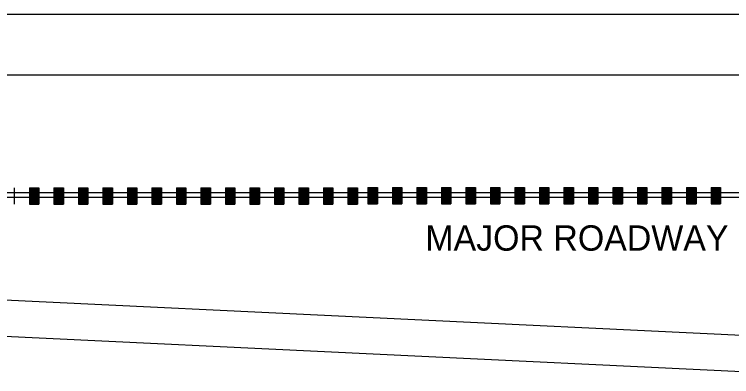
# Model space of a CAD drawing. Extents: x 2 to 587, y 96 to 179.
# Drawn here: x 180.53 to 194.67, y 147.63 to 154.78 of the extents above; entities that cross this region are included whole.
import ezdxf

# ---------------------------------------------------------------- set-up
doc = ezdxf.new("R2010")
doc.units = 0
doc.layers.add('Level 1', color=7, linetype='Continuous')
doc.layers.add('Level 2', color=7, linetype='Continuous')

msp = doc.modelspace()

# ---------------------------------------------------------------- linework, layer by layer
at = {"layer": 'Level 1'}
for p, q in [((162.087, 154.781), (205.493, 154.781)), ((161.705, 153.586), (205.61, 153.586)), ((205.03, 151.258), (161.885, 151.258)), ((180.525, 151.36), (180.525, 151.038)), ((180.821, 151.36), (180.821, 151.038)), ((180.821, 151.36), (181.009, 151.36)), ((180.821, 151.341), (181.009, 151.341)), ((180.821, 151.322), (181.009, 151.322)), ((180.821, 151.304), (181.009, 151.304)), ((180.821, 151.285), (181.009, 151.285)), ((180.821, 151.266), (181.009, 151.266)), ((180.821, 151.247), (181.009, 151.247)), ((181.009, 151.36), (181.009, 151.038)), ((181.305, 151.36), (181.305, 151.038)), ((181.305, 151.36), (181.492, 151.36)), ((181.305, 151.341), (181.492, 151.341)), ((181.305, 151.322), (181.492, 151.322)), ((181.305, 151.304), (181.492, 151.304)), ((181.305, 151.285), (181.492, 151.285)), ((181.305, 151.266), (181.492, 151.266)), ((181.305, 151.247), (181.492, 151.247)), ((181.492, 151.36), (181.492, 151.038)), ((181.788, 151.36), (181.788, 151.038)), ((181.788, 151.36), (181.975, 151.36)), ((181.788, 151.341), (181.975, 151.341)), ((181.788, 151.322), (181.975, 151.322)), ((181.788, 151.304), (181.975, 151.304)), ((181.788, 151.285), (181.975, 151.285)), ((181.788, 151.266), (181.975, 151.266)), ((181.788, 151.247), (181.975, 151.247)), ((181.975, 151.36), (181.975, 151.038)), ((182.271, 151.36), (182.271, 151.038)), ((182.271, 151.36), (182.459, 151.36)), ((182.271, 151.341), (182.459, 151.341)), ((182.271, 151.322), (182.459, 151.322)), ((182.271, 151.304), (182.459, 151.304)), ((182.271, 151.285), (182.459, 151.285)), ((182.271, 151.266), (182.459, 151.266)), ((182.271, 151.247), (182.459, 151.247)), ((182.459, 151.36), (182.459, 151.038)), ((182.755, 151.36), (182.755, 151.038)), ((182.755, 151.36), (182.942, 151.36)), ((182.755, 151.341), (182.942, 151.341)), ((182.755, 151.322), (182.942, 151.322)), ((182.755, 151.304), (182.942, 151.304)), ((182.755, 151.285), (182.942, 151.285)), ((182.755, 151.266), (182.942, 151.266)), ((182.755, 151.247), (182.942, 151.247)), ((182.942, 151.36), (182.942, 151.038)), ((183.238, 151.36), (183.238, 151.038)), ((183.238, 151.36), (183.425, 151.36)), ((183.238, 151.341), (183.425, 151.341)), ((183.238, 151.322), (183.425, 151.322)), ((183.238, 151.304), (183.425, 151.304)), ((183.238, 151.285), (183.425, 151.285)), ((183.238, 151.266), (183.425, 151.266)), ((183.238, 151.247), (183.425, 151.247)), ((183.425, 151.36), (183.425, 151.038)), ((183.722, 151.36), (183.722, 151.038)), ((183.722, 151.36), (183.909, 151.36)), ((183.722, 151.341), (183.909, 151.341)), ((183.722, 151.322), (183.909, 151.322)), ((183.722, 151.304), (183.909, 151.304)), ((183.722, 151.285), (183.909, 151.285)), ((183.722, 151.266), (183.909, 151.266)), ((183.722, 151.247), (183.909, 151.247)), ((183.909, 151.36), (183.909, 151.038)), ((184.205, 151.36), (184.205, 151.038)), ((184.205, 151.36), (184.392, 151.36)), ((184.205, 151.341), (184.392, 151.341)), ((184.205, 151.322), (184.392, 151.322)), ((184.205, 151.304), (184.392, 151.304)), ((184.205, 151.285), (184.392, 151.285)), ((184.205, 151.266), (184.392, 151.266)), ((184.205, 151.247), (184.392, 151.247)), ((184.392, 151.36), (184.392, 151.038)), ((184.688, 151.36), (184.688, 151.038)), ((184.688, 151.36), (184.876, 151.36)), ((184.688, 151.341), (184.876, 151.341)), ((184.688, 151.322), (184.876, 151.322)), ((184.688, 151.304), (184.876, 151.304)), ((184.688, 151.285), (184.876, 151.285)), ((184.688, 151.266), (184.876, 151.266)), ((184.688, 151.247), (184.876, 151.247)), ((184.876, 151.36), (184.876, 151.038)), ((185.172, 151.36), (185.172, 151.038)), ((185.172, 151.36), (185.359, 151.36)), ((185.172, 151.341), (185.359, 151.341)), ((185.172, 151.322), (185.359, 151.322)), ((185.172, 151.304), (185.359, 151.304)), ((185.172, 151.285), (185.359, 151.285)), ((185.172, 151.266), (185.359, 151.266)), ((185.172, 151.247), (185.359, 151.247)), ((185.359, 151.36), (185.359, 151.038)), ((185.655, 151.36), (185.655, 151.038)), ((185.655, 151.36), (185.842, 151.36)), ((185.655, 151.341), (185.842, 151.341)), ((185.655, 151.322), (185.842, 151.322)), ((185.655, 151.304), (185.842, 151.304)), ((185.655, 151.285), (185.842, 151.285)), ((185.655, 151.266), (185.842, 151.266)), ((185.655, 151.247), (185.842, 151.247)), ((185.842, 151.36), (185.842, 151.038)), ((186.138, 151.36), (186.138, 151.038)), ((186.138, 151.36), (186.326, 151.36)), ((186.138, 151.341), (186.326, 151.341)), ((186.138, 151.322), (186.326, 151.322)), ((186.138, 151.304), (186.326, 151.304)), ((186.138, 151.285), (186.326, 151.285)), ((186.138, 151.266), (186.326, 151.266)), ((186.138, 151.247), (186.326, 151.247)), ((186.326, 151.36), (186.326, 151.038)), ((186.622, 151.36), (186.622, 151.038)), ((186.622, 151.36), (186.809, 151.36)), ((186.622, 151.341), (186.809, 151.341)), ((186.622, 151.322), (186.809, 151.322)), ((186.622, 151.304), (186.809, 151.304)), ((186.622, 151.285), (186.809, 151.285)), ((186.622, 151.266), (186.809, 151.266)), ((186.622, 151.247), (186.809, 151.247)), ((186.809, 151.36), (186.809, 151.038)), ((187.105, 151.36), (187.105, 151.038)), ((187.105, 151.36), (187.292, 151.36)), ((187.105, 151.341), (187.292, 151.341)), ((187.105, 151.322), (187.292, 151.322)), ((187.105, 151.304), (187.292, 151.304)), ((187.105, 151.285), (187.292, 151.285)), ((187.105, 151.266), (187.292, 151.266)), ((187.105, 151.247), (187.292, 151.247)), ((187.292, 151.36), (187.292, 151.038)), ((187.499, 151.367), (187.499, 151.045)), ((187.499, 151.367), (187.686, 151.367)), ((187.499, 151.348), (187.686, 151.348)), ((187.499, 151.33), (187.686, 151.33)), ((187.499, 151.311), (187.686, 151.311)), ((187.499, 151.292), (187.686, 151.292)), ((187.499, 151.273), (187.686, 151.273)), ((187.499, 151.254), (187.686, 151.254)), ((187.686, 151.367), (187.686, 151.045)), ((187.982, 151.367), (187.982, 151.045)), ((187.982, 151.367), (188.169, 151.367)), ((187.982, 151.348), (188.169, 151.348)), ((187.982, 151.33), (188.169, 151.33)), ((187.982, 151.311), (188.169, 151.311)), ((187.982, 151.292), (188.169, 151.292)), ((187.982, 151.273), (188.169, 151.273)), ((187.982, 151.254), (188.169, 151.254)), ((188.169, 151.367), (188.169, 151.045)), ((188.466, 151.367), (188.466, 151.045)), ((188.466, 151.367), (188.653, 151.367)), ((188.466, 151.348), (188.653, 151.348)), ((188.466, 151.33), (188.653, 151.33)), ((188.466, 151.311), (188.653, 151.311)), ((188.466, 151.292), (188.653, 151.292)), ((188.466, 151.273), (188.653, 151.273)), ((188.466, 151.254), (188.653, 151.254)), ((188.653, 151.367), (188.653, 151.045)), ((188.949, 151.367), (188.949, 151.045)), ((188.949, 151.367), (189.136, 151.367)), ((188.949, 151.348), (189.136, 151.348)), ((188.949, 151.33), (189.136, 151.33)), ((188.949, 151.311), (189.136, 151.311)), ((188.949, 151.292), (189.136, 151.292)), ((188.949, 151.273), (189.136, 151.273)), ((188.949, 151.254), (189.136, 151.254)), ((189.136, 151.367), (189.136, 151.045)), ((189.432, 151.367), (189.432, 151.045)), ((189.432, 151.367), (189.62, 151.367)), ((189.432, 151.348), (189.62, 151.348)), ((189.432, 151.33), (189.62, 151.33)), ((189.432, 151.311), (189.62, 151.311)), ((189.432, 151.292), (189.62, 151.292)), ((189.432, 151.273), (189.62, 151.273)), ((189.432, 151.254), (189.62, 151.254)), ((189.62, 151.367), (189.62, 151.045)), ((189.916, 151.367), (189.916, 151.045)), ((189.916, 151.367), (190.103, 151.367)), ((189.916, 151.348), (190.103, 151.348)), ((189.916, 151.33), (190.103, 151.33)), ((189.916, 151.311), (190.103, 151.311)), ((189.916, 151.292), (190.103, 151.292)), ((189.916, 151.273), (190.103, 151.273)), ((189.916, 151.254), (190.103, 151.254)), ((190.103, 151.367), (190.103, 151.045)), ((190.399, 151.367), (190.399, 151.045)), ((190.399, 151.367), (190.586, 151.367)), ((190.399, 151.348), (190.586, 151.348)), ((190.399, 151.33), (190.586, 151.33)), ((190.399, 151.311), (190.586, 151.311)), ((190.399, 151.292), (190.586, 151.292)), ((190.399, 151.273), (190.586, 151.273)), ((190.399, 151.254), (190.586, 151.254)), ((190.586, 151.367), (190.586, 151.045)), ((190.882, 151.367), (190.882, 151.045)), ((190.882, 151.367), (191.07, 151.367)), ((190.882, 151.348), (191.07, 151.348)), ((190.882, 151.33), (191.07, 151.33)), ((190.882, 151.311), (191.07, 151.311)), ((190.882, 151.292), (191.07, 151.292)), ((190.882, 151.273), (191.07, 151.273)), ((190.882, 151.254), (191.07, 151.254)), ((191.07, 151.367), (191.07, 151.045)), ((191.366, 151.367), (191.366, 151.045)), ((191.366, 151.367), (191.553, 151.367)), ((191.366, 151.348), (191.553, 151.348)), ((191.366, 151.33), (191.553, 151.33)), ((191.366, 151.311), (191.553, 151.311)), ((191.366, 151.292), (191.553, 151.292)), ((191.366, 151.273), (191.553, 151.273)), ((191.366, 151.254), (191.553, 151.254)), ((191.553, 151.367), (191.553, 151.045)), ((191.849, 151.367), (191.849, 151.045)), ((191.849, 151.367), (192.036, 151.367)), ((191.849, 151.348), (192.036, 151.348)), ((191.849, 151.33), (192.036, 151.33)), ((191.849, 151.311), (192.036, 151.311)), ((191.849, 151.292), (192.036, 151.292)), ((191.849, 151.273), (192.036, 151.273)), ((191.849, 151.254), (192.036, 151.254)), ((192.036, 151.367), (192.036, 151.045)), ((192.332, 151.367), (192.332, 151.045)), ((192.333, 151.367), (192.52, 151.367)), ((192.333, 151.348), (192.52, 151.348)), ((192.333, 151.33), (192.52, 151.33)), ((192.333, 151.311), (192.52, 151.311)), ((192.333, 151.292), (192.52, 151.292)), ((192.333, 151.273), (192.52, 151.273)), ((192.333, 151.254), (192.52, 151.254)), ((192.52, 151.367), (192.52, 151.045)), ((192.816, 151.367), (192.816, 151.045)), ((192.816, 151.367), (193.003, 151.367)), ((192.816, 151.348), (193.003, 151.348)), ((192.816, 151.33), (193.003, 151.33)), ((192.816, 151.311), (193.003, 151.311)), ((192.816, 151.292), (193.003, 151.292)), ((192.816, 151.273), (193.003, 151.273)), ((192.816, 151.254), (193.003, 151.254)), ((193.003, 151.367), (193.003, 151.045)), ((193.299, 151.367), (193.299, 151.045)), ((193.299, 151.367), (193.486, 151.367)), ((193.299, 151.348), (193.486, 151.348)), ((193.299, 151.33), (193.486, 151.33)), ((193.299, 151.311), (193.486, 151.311)), ((193.299, 151.292), (193.486, 151.292)), ((193.299, 151.273), (193.486, 151.273)), ((193.299, 151.254), (193.486, 151.254)), ((193.486, 151.367), (193.486, 151.045)), ((193.783, 151.367), (193.783, 151.045)), ((193.783, 151.367), (193.97, 151.367)), ((193.783, 151.348), (193.97, 151.348)), ((193.783, 151.33), (193.97, 151.33)), ((193.783, 151.311), (193.97, 151.311)), ((193.783, 151.292), (193.97, 151.292)), ((193.783, 151.273), (193.97, 151.273)), ((193.783, 151.254), (193.97, 151.254)), ((193.97, 151.367), (193.97, 151.045)), ((194.266, 151.367), (194.266, 151.045)), ((194.266, 151.367), (194.453, 151.367)), ((194.266, 151.348), (194.453, 151.348)), ((194.266, 151.33), (194.453, 151.33)), ((194.266, 151.311), (194.453, 151.311)), ((194.266, 151.292), (194.453, 151.292)), ((194.266, 151.273), (194.453, 151.273)), ((194.266, 151.254), (194.453, 151.254)), ((194.453, 151.367), (194.453, 151.045)), ((180.821, 151.228), (181.009, 151.228)), ((180.821, 151.209), (181.009, 151.209)), ((180.821, 151.19), (181.009, 151.19)), ((180.821, 151.171), (181.009, 151.171)), ((180.821, 151.152), (181.009, 151.152)), ((180.821, 151.133), (181.009, 151.133)), ((180.821, 151.114), (181.009, 151.114)), ((181.305, 151.228), (181.492, 151.228)), ((181.305, 151.209), (181.492, 151.209)), ((181.305, 151.19), (181.492, 151.19)), ((181.305, 151.171), (181.492, 151.171)), ((181.305, 151.152), (181.492, 151.152)), ((181.305, 151.133), (181.492, 151.133)), ((181.305, 151.114), (181.492, 151.114)), ((181.788, 151.228), (181.975, 151.228)), ((181.788, 151.209), (181.975, 151.209)), ((181.788, 151.19), (181.975, 151.19)), ((181.788, 151.171), (181.975, 151.171)), ((181.788, 151.152), (181.975, 151.152)), ((181.788, 151.133), (181.975, 151.133)), ((181.788, 151.114), (181.975, 151.114)), ((182.271, 151.228), (182.459, 151.228)), ((182.271, 151.209), (182.459, 151.209)), ((182.271, 151.19), (182.459, 151.19)), ((182.271, 151.171), (182.459, 151.171)), ((182.271, 151.152), (182.459, 151.152)), ((182.271, 151.133), (182.459, 151.133)), ((182.271, 151.114), (182.459, 151.114)), ((182.755, 151.228), (182.942, 151.228)), ((182.755, 151.209), (182.942, 151.209)), ((182.755, 151.19), (182.942, 151.19)), ((182.755, 151.171), (182.942, 151.171)), ((182.755, 151.152), (182.942, 151.152)), ((182.755, 151.133), (182.942, 151.133)), ((182.755, 151.114), (182.942, 151.114)), ((183.238, 151.228), (183.425, 151.228)), ((183.238, 151.209), (183.425, 151.209)), ((183.238, 151.19), (183.425, 151.19)), ((183.238, 151.171), (183.425, 151.171)), ((183.238, 151.152), (183.425, 151.152)), ((183.238, 151.133), (183.425, 151.133)), ((183.238, 151.114), (183.425, 151.114)), ((183.722, 151.228), (183.909, 151.228)), ((183.722, 151.209), (183.909, 151.209)), ((183.722, 151.19), (183.909, 151.19)), ((183.722, 151.171), (183.909, 151.171)), ((183.722, 151.152), (183.909, 151.152)), ((183.722, 151.133), (183.909, 151.133)), ((183.722, 151.114), (183.909, 151.114)), ((184.205, 151.228), (184.392, 151.228)), ((184.205, 151.209), (184.392, 151.209)), ((184.205, 151.19), (184.392, 151.19)), ((184.205, 151.171), (184.392, 151.171)), ((184.205, 151.152), (184.392, 151.152)), ((184.205, 151.133), (184.392, 151.133)), ((184.205, 151.114), (184.392, 151.114)), ((184.688, 151.228), (184.876, 151.228)), ((184.688, 151.209), (184.876, 151.209)), ((184.688, 151.19), (184.876, 151.19)), ((184.688, 151.171), (184.876, 151.171)), ((184.688, 151.152), (184.876, 151.152)), ((184.688, 151.133), (184.876, 151.133)), ((184.688, 151.114), (184.876, 151.114)), ((185.172, 151.228), (185.359, 151.228)), ((185.172, 151.209), (185.359, 151.209)), ((185.172, 151.19), (185.359, 151.19)), ((185.172, 151.171), (185.359, 151.171)), ((185.172, 151.152), (185.359, 151.152)), ((185.172, 151.133), (185.359, 151.133)), ((185.172, 151.114), (185.359, 151.114)), ((185.655, 151.228), (185.842, 151.228)), ((185.655, 151.209), (185.842, 151.209)), ((185.655, 151.19), (185.842, 151.19)), ((185.655, 151.171), (185.842, 151.171)), ((185.655, 151.152), (185.842, 151.152)), ((185.655, 151.133), (185.842, 151.133)), ((185.655, 151.114), (185.842, 151.114)), ((186.138, 151.228), (186.326, 151.228)), ((186.138, 151.209), (186.326, 151.209)), ((186.138, 151.19), (186.326, 151.19)), ((186.138, 151.171), (186.326, 151.171)), ((186.138, 151.152), (186.326, 151.152)), ((186.138, 151.133), (186.326, 151.133)), ((186.138, 151.114), (186.326, 151.114)), ((186.622, 151.228), (186.809, 151.228)), ((186.622, 151.209), (186.809, 151.209)), ((186.622, 151.19), (186.809, 151.19)), ((186.622, 151.171), (186.809, 151.171)), ((186.622, 151.152), (186.809, 151.152)), ((186.622, 151.133), (186.809, 151.133)), ((186.622, 151.114), (186.809, 151.114)), ((187.105, 151.228), (187.292, 151.228)), ((187.105, 151.209), (187.292, 151.209)), ((187.105, 151.19), (187.292, 151.19)), ((187.105, 151.171), (187.292, 151.171)), ((187.105, 151.152), (187.292, 151.152)), ((187.105, 151.133), (187.292, 151.133)), ((187.105, 151.114), (187.292, 151.114)), ((187.499, 151.235), (187.686, 151.235)), ((187.499, 151.216), (187.686, 151.216)), ((187.499, 151.197), (187.686, 151.197)), ((187.499, 151.178), (187.686, 151.178)), ((187.499, 151.159), (187.686, 151.159)), ((187.499, 151.14), (187.686, 151.14)), ((187.499, 151.121), (187.686, 151.121)), ((187.499, 151.102), (187.686, 151.102)), ((187.982, 151.235), (188.169, 151.235)), ((187.982, 151.216), (188.169, 151.216)), ((187.982, 151.197), (188.169, 151.197)), ((187.982, 151.178), (188.169, 151.178)), ((187.982, 151.159), (188.169, 151.159)), ((187.982, 151.14), (188.169, 151.14)), ((187.982, 151.121), (188.169, 151.121)), ((187.982, 151.102), (188.169, 151.102)), ((188.466, 151.235), (188.653, 151.235)), ((188.466, 151.216), (188.653, 151.216)), ((188.466, 151.197), (188.653, 151.197)), ((188.466, 151.178), (188.653, 151.178)), ((188.466, 151.159), (188.653, 151.159)), ((188.466, 151.14), (188.653, 151.14)), ((188.466, 151.121), (188.653, 151.121)), ((188.466, 151.102), (188.653, 151.102)), ((188.949, 151.235), (189.136, 151.235)), ((188.949, 151.216), (189.136, 151.216)), ((188.949, 151.197), (189.136, 151.197)), ((188.949, 151.178), (189.136, 151.178)), ((188.949, 151.159), (189.136, 151.159)), ((188.949, 151.14), (189.136, 151.14)), ((188.949, 151.121), (189.136, 151.121)), ((188.949, 151.102), (189.136, 151.102)), ((189.432, 151.235), (189.62, 151.235)), ((189.432, 151.216), (189.62, 151.216)), ((189.432, 151.197), (189.62, 151.197)), ((189.432, 151.178), (189.62, 151.178)), ((189.432, 151.159), (189.62, 151.159)), ((189.432, 151.14), (189.62, 151.14)), ((189.432, 151.121), (189.62, 151.121)), ((189.432, 151.102), (189.62, 151.102)), ((189.916, 151.235), (190.103, 151.235)), ((189.916, 151.216), (190.103, 151.216)), ((189.916, 151.197), (190.103, 151.197)), ((189.916, 151.178), (190.103, 151.178)), ((189.916, 151.159), (190.103, 151.159)), ((189.916, 151.14), (190.103, 151.14)), ((189.916, 151.121), (190.103, 151.121)), ((189.916, 151.102), (190.103, 151.102)), ((190.399, 151.235), (190.586, 151.235)), ((190.399, 151.216), (190.586, 151.216)), ((190.399, 151.197), (190.586, 151.197)), ((190.399, 151.178), (190.586, 151.178)), ((190.399, 151.159), (190.586, 151.159)), ((190.399, 151.14), (190.586, 151.14)), ((190.399, 151.121), (190.586, 151.121)), ((190.399, 151.102), (190.586, 151.102)), ((190.882, 151.235), (191.07, 151.235)), ((190.882, 151.216), (191.07, 151.216)), ((190.882, 151.197), (191.07, 151.197)), ((190.882, 151.178), (191.07, 151.178)), ((190.882, 151.159), (191.07, 151.159)), ((190.882, 151.14), (191.07, 151.14)), ((190.882, 151.121), (191.07, 151.121)), ((190.882, 151.102), (191.07, 151.102)), ((191.366, 151.235), (191.553, 151.235)), ((191.366, 151.216), (191.553, 151.216)), ((191.366, 151.197), (191.553, 151.197)), ((191.366, 151.178), (191.553, 151.178)), ((191.366, 151.159), (191.553, 151.159)), ((191.366, 151.14), (191.553, 151.14)), ((191.366, 151.121), (191.553, 151.121)), ((191.366, 151.102), (191.553, 151.102)), ((191.849, 151.235), (192.036, 151.235)), ((191.849, 151.216), (192.036, 151.216)), ((191.849, 151.197), (192.036, 151.197)), ((191.849, 151.178), (192.036, 151.178)), ((191.849, 151.159), (192.036, 151.159)), ((191.849, 151.14), (192.036, 151.14)), ((191.849, 151.121), (192.036, 151.121)), ((191.849, 151.102), (192.036, 151.102)), ((192.333, 151.235), (192.52, 151.235)), ((192.333, 151.216), (192.52, 151.216)), ((192.333, 151.197), (192.52, 151.197)), ((192.333, 151.178), (192.52, 151.178)), ((192.333, 151.159), (192.52, 151.159)), ((192.333, 151.14), (192.52, 151.14)), ((192.333, 151.121), (192.52, 151.121)), ((192.333, 151.102), (192.52, 151.102)), ((192.816, 151.235), (193.003, 151.235)), ((192.816, 151.216), (193.003, 151.216)), ((192.816, 151.197), (193.003, 151.197)), ((192.816, 151.178), (193.003, 151.178)), ((192.816, 151.159), (193.003, 151.159)), ((192.816, 151.14), (193.003, 151.14)), ((192.816, 151.121), (193.003, 151.121)), ((192.816, 151.102), (193.003, 151.102)), ((193.299, 151.235), (193.486, 151.235)), ((193.299, 151.216), (193.486, 151.216)), ((193.299, 151.197), (193.486, 151.197)), ((193.299, 151.178), (193.486, 151.178)), ((193.299, 151.159), (193.486, 151.159)), ((193.299, 151.14), (193.486, 151.14)), ((193.299, 151.121), (193.486, 151.121)), ((193.299, 151.102), (193.486, 151.102)), ((193.783, 151.235), (193.97, 151.235)), ((193.783, 151.216), (193.97, 151.216)), ((193.783, 151.197), (193.97, 151.197)), ((193.783, 151.178), (193.97, 151.178)), ((193.783, 151.159), (193.97, 151.159)), ((193.783, 151.14), (193.97, 151.14)), ((193.783, 151.121), (193.97, 151.121)), ((193.783, 151.102), (193.97, 151.102)), ((194.266, 151.235), (194.453, 151.235)), ((194.266, 151.216), (194.453, 151.216)), ((194.266, 151.197), (194.453, 151.197)), ((194.266, 151.178), (194.453, 151.178)), ((194.266, 151.159), (194.453, 151.159)), ((194.266, 151.14), (194.453, 151.14)), ((194.266, 151.121), (194.453, 151.121)), ((194.266, 151.102), (194.453, 151.102)), ((180.821, 151.095), (181.009, 151.095)), ((180.821, 151.076), (181.009, 151.076)), ((180.821, 151.057), (181.009, 151.057)), ((180.821, 151.038), (181.009, 151.038)), ((181.305, 151.095), (181.492, 151.095)), ((181.305, 151.076), (181.492, 151.076)), ((181.305, 151.057), (181.492, 151.057)), ((181.305, 151.038), (181.492, 151.038)), ((181.788, 151.095), (181.975, 151.095)), ((181.788, 151.076), (181.975, 151.076)), ((181.788, 151.057), (181.975, 151.057)), ((181.788, 151.038), (181.975, 151.038)), ((182.271, 151.095), (182.459, 151.095)), ((182.271, 151.076), (182.459, 151.076)), ((182.271, 151.057), (182.459, 151.057)), ((182.271, 151.038), (182.459, 151.038)), ((182.755, 151.095), (182.942, 151.095)), ((182.755, 151.076), (182.942, 151.076)), ((182.755, 151.057), (182.942, 151.057)), ((182.755, 151.038), (182.942, 151.038)), ((183.238, 151.095), (183.425, 151.095)), ((183.238, 151.076), (183.425, 151.076)), ((183.238, 151.057), (183.425, 151.057)), ((183.238, 151.038), (183.425, 151.038)), ((183.722, 151.095), (183.909, 151.095)), ((183.722, 151.076), (183.909, 151.076)), ((183.722, 151.057), (183.909, 151.057)), ((183.722, 151.038), (183.909, 151.038)), ((184.205, 151.095), (184.392, 151.095)), ((184.205, 151.076), (184.392, 151.076)), ((184.205, 151.057), (184.392, 151.057)), ((184.205, 151.038), (184.392, 151.038)), ((184.688, 151.095), (184.876, 151.095)), ((184.688, 151.076), (184.876, 151.076)), ((184.688, 151.057), (184.876, 151.057)), ((184.688, 151.038), (184.876, 151.038)), ((185.172, 151.095), (185.359, 151.095)), ((185.172, 151.076), (185.359, 151.076)), ((185.172, 151.057), (185.359, 151.057)), ((185.172, 151.038), (185.359, 151.038)), ((185.655, 151.095), (185.842, 151.095)), ((185.655, 151.076), (185.842, 151.076)), ((185.655, 151.057), (185.842, 151.057)), ((185.655, 151.038), (185.842, 151.038)), ((186.138, 151.095), (186.326, 151.095)), ((186.138, 151.076), (186.326, 151.076)), ((186.138, 151.057), (186.326, 151.057)), ((186.138, 151.038), (186.326, 151.038)), ((186.622, 151.095), (186.809, 151.095)), ((186.622, 151.076), (186.809, 151.076)), ((186.622, 151.057), (186.809, 151.057)), ((186.622, 151.038), (186.809, 151.038)), ((187.105, 151.095), (187.292, 151.095)), ((187.105, 151.076), (187.292, 151.076)), ((187.105, 151.057), (187.292, 151.057)), ((187.105, 151.038), (187.292, 151.038)), ((187.499, 151.083), (187.686, 151.083)), ((187.499, 151.064), (187.686, 151.064)), ((187.499, 151.045), (187.686, 151.045)), ((187.982, 151.083), (188.169, 151.083)), ((187.982, 151.064), (188.169, 151.064)), ((187.982, 151.045), (188.169, 151.045)), ((188.466, 151.083), (188.653, 151.083)), ((188.466, 151.064), (188.653, 151.064)), ((188.466, 151.045), (188.653, 151.045)), ((188.949, 151.083), (189.136, 151.083)), ((188.949, 151.064), (189.136, 151.064)), ((188.949, 151.045), (189.136, 151.045)), ((189.432, 151.083), (189.62, 151.083)), ((189.432, 151.064), (189.62, 151.064)), ((189.432, 151.045), (189.62, 151.045)), ((189.916, 151.083), (190.103, 151.083)), ((189.916, 151.064), (190.103, 151.064)), ((189.916, 151.045), (190.103, 151.045)), ((190.399, 151.083), (190.586, 151.083)), ((190.399, 151.064), (190.586, 151.064)), ((190.399, 151.045), (190.586, 151.045)), ((190.882, 151.083), (191.07, 151.083)), ((190.882, 151.064), (191.07, 151.064)), ((190.882, 151.045), (191.07, 151.045)), ((191.366, 151.083), (191.553, 151.083)), ((191.366, 151.064), (191.553, 151.064)), ((191.366, 151.045), (191.553, 151.045)), ((191.849, 151.083), (192.036, 151.083)), ((191.849, 151.064), (192.036, 151.064)), ((191.849, 151.045), (192.036, 151.045)), ((192.333, 151.083), (192.52, 151.083)), ((192.333, 151.064), (192.52, 151.064)), ((192.333, 151.045), (192.52, 151.045)), ((192.816, 151.083), (193.003, 151.083)), ((192.816, 151.064), (193.003, 151.064)), ((192.816, 151.045), (193.003, 151.045)), ((193.299, 151.083), (193.486, 151.083)), ((193.299, 151.064), (193.486, 151.064)), ((193.299, 151.045), (193.486, 151.045)), ((193.783, 151.083), (193.97, 151.083)), ((193.783, 151.064), (193.97, 151.064)), ((193.783, 151.045), (193.97, 151.045)), ((194.266, 151.083), (194.453, 151.083)), ((194.266, 151.064), (194.453, 151.064)), ((194.266, 151.045), (194.453, 151.045)), ((196.898, 148.349), (167.043, 149.781)), ((196.863, 147.634), (176.977, 148.588))]:
    msp.add_line(p, q, dxfattribs=at)
at = {"layer": 'Level 2'}
msp.add_line((205.047, 151.171), (161.896, 151.171), dxfattribs=at)

# ---------------------------------------------------------------- texts
at = {"layer": 'Level 1'}
msp.add_text('MAJOR ROADWAY', height=0.5, dxfattribs=at).set_placement((188.631, 150.119))

doc.saveas('drawing.dxf')
